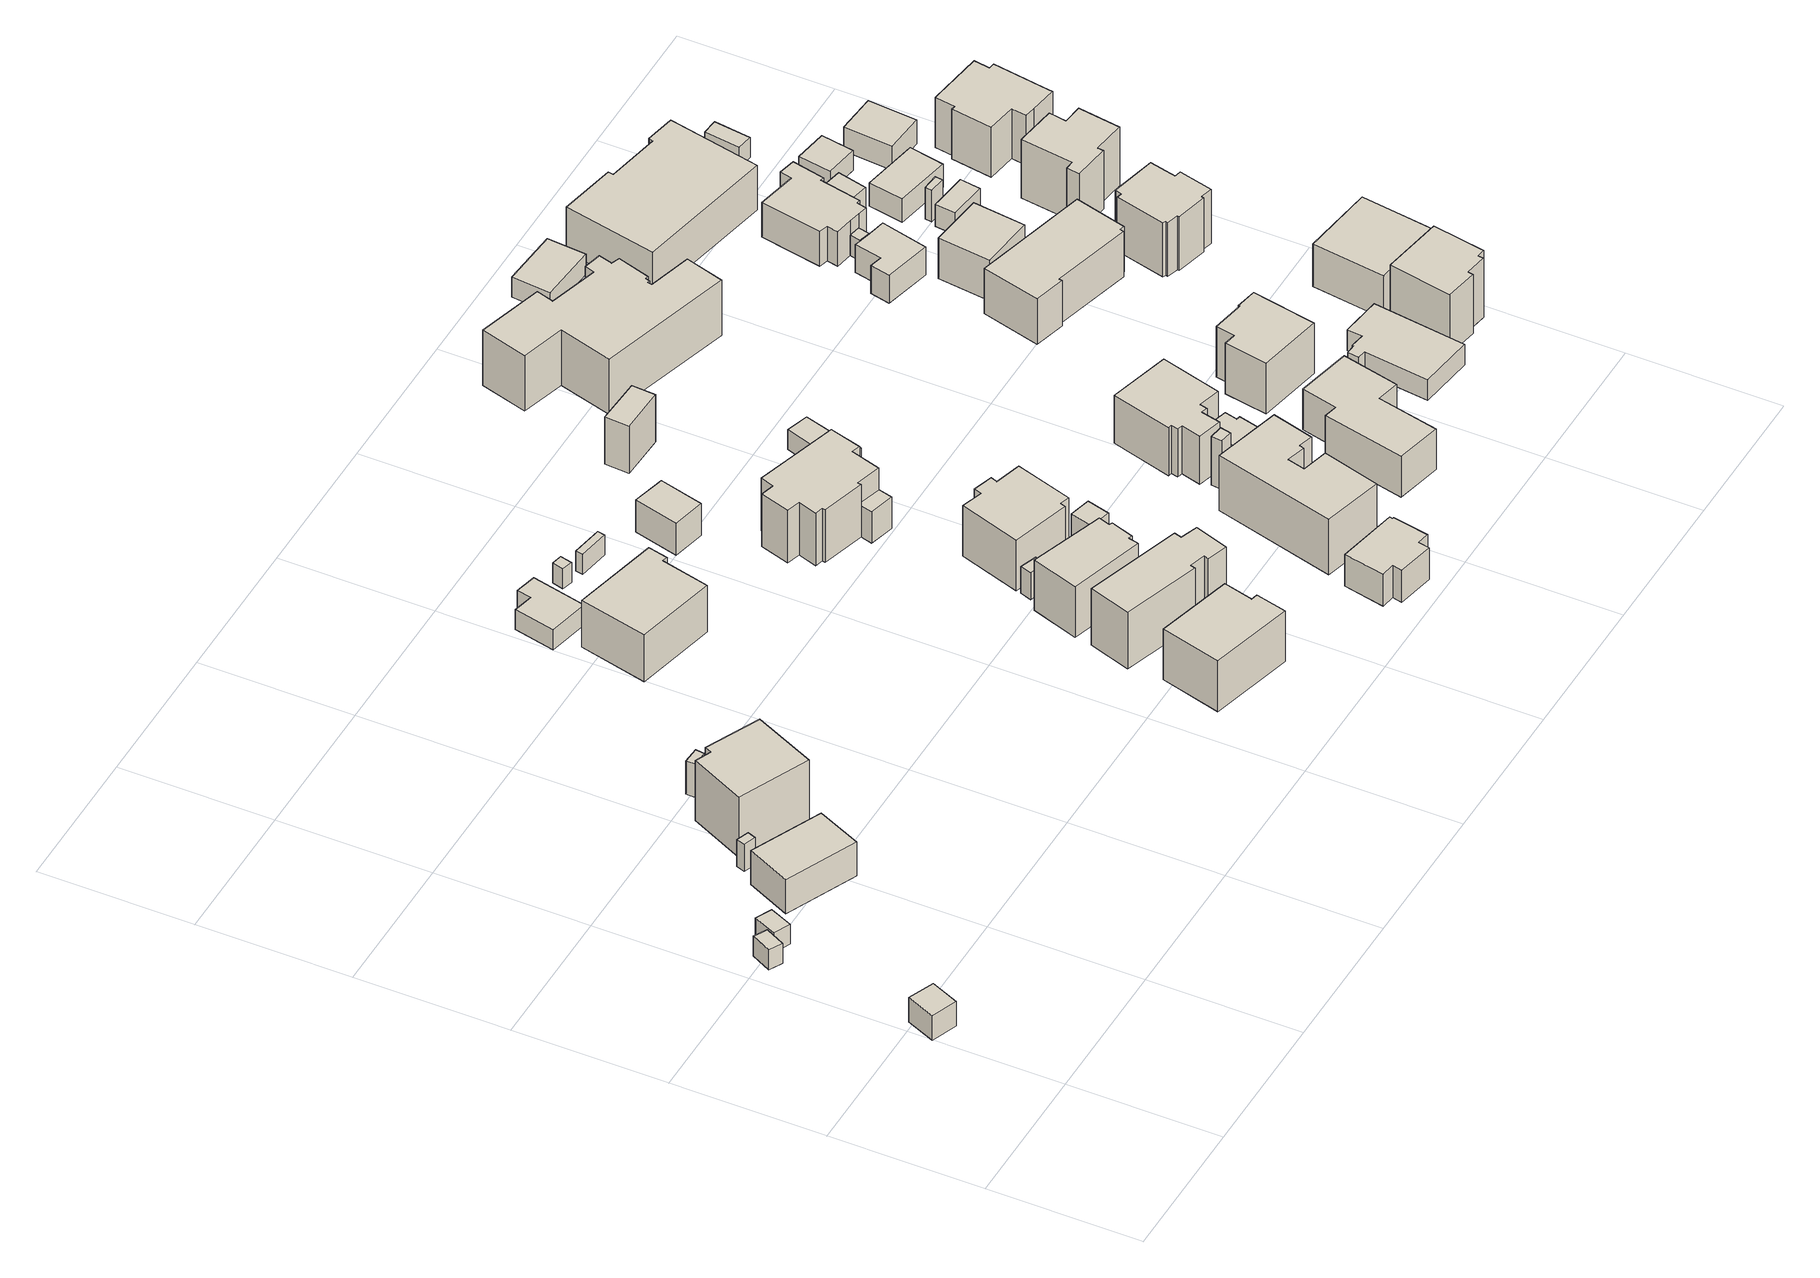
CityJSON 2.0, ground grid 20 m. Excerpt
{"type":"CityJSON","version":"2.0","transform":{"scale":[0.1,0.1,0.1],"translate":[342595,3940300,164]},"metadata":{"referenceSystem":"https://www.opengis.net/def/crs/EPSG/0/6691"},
"CityObjects":{
"building1":{"type":"Building","attributes":{"measuredHeight":4.2,"BuildingIDAttribute.prefecture":"14","BuildingIDAttribute.city":"14151","BuildingDetailAttribute.surveyYear":2015},"geometry":[{"type":"Solid","lod":"1","boundaries":[[[[0,1,2,3]],[[2,4,5,3]],[[1,6,4,2]],[[0,7,6,1]],[[3,5,7,0]],[[4,6,7,5]]]]}]},
"building2":{"type":"Building","attributes":{"BuildingIDAttribute.prefecture":"14","BuildingIDAttribute.city":"14151","BuildingDetailAttribute.surveyYear":2015},"geometry":[{"type":"Solid","lod":"1","boundaries":[[[[8,9,10,11]],[[10,12,13,11]],[[9,14,12,10]],[[8,15,14,9]],[[11,13,15,8]],[[12,14,15,13]]]]}]},
"building3":{"type":"Building","attributes":{"BuildingIDAttribute.prefecture":"14","BuildingIDAttribute.city":"14151","BuildingDetailAttribute.surveyYear":2015},"geometry":[{"type":"Solid","lod":"1","boundaries":[[[[16,17,18,19]],[[18,20,21,19]],[[17,22,20,18]],[[16,23,22,17]],[[19,21,23,16]],[[20,22,23,21]]]]}]},
"building4":{"type":"Building","attributes":{"usage":"401","measuredHeight":5.9,"storeysAboveGround":1,"BuildingIDAttribute.prefecture":"14","BuildingIDAttribute.city":"14151","BuildingDetailAttribute.totalFloorArea":56.25,"BuildingDetailAttribute.buildingFootprintArea":56.25,"BuildingDetailAttribute.buildingStructureType":"601","BuildingDetailAttribute.buildingStructureOrgType":"1","BuildingDetailAttribute.orgUsage":"61","BuildingDetailAttribute.surveyYear":2015},"geometry":[{"type":"Solid","lod":"1","boundaries":[[[[24,25,26,27]],[[26,28,29,27]],[[25,30,28,26]],[[24,31,30,25]],[[27,29,31,24]],[[28,30,31,29]]]]}]},
"building5":{"type":"Building","attributes":{"measuredHeight":4.3,"BuildingIDAttribute.prefecture":"14","BuildingIDAttribute.city":"14151","BuildingDetailAttribute.surveyYear":2015},"geometry":[{"type":"Solid","lod":"1","boundaries":[[[[32,33,34,35]],[[34,36,37,35]],[[33,38,36,34]],[[32,39,38,33]],[[35,37,39,32]],[[36,38,39,37]]]]}]},
"building6":{"type":"Building","attributes":{"usage":"411","measuredHeight":10.2,"storeysAboveGround":1,"BuildingIDAttribute.prefecture":"14","BuildingIDAttribute.city":"14151","BuildingDetailAttribute.totalFloorArea":70.6,"BuildingDetailAttribute.buildingFootprintArea":70.6,"BuildingDetailAttribute.buildingStructureType":"601","BuildingDetailAttribute.buildingStructureOrgType":"1","BuildingDetailAttribute.orgUsage":"10","BuildingDetailAttribute.surveyYear":2015},"geometry":[{"type":"Solid","lod":"1","boundaries":[[[[40,41,42,43,44,45]],[[44,46,47,45]],[[43,48,46,44]],[[42,49,48,43]],[[41,50,49,42]],[[40,51,50,41]],[[45,47,51,40]],[[46,48,49,50,51,47]]]]}]},
"building7":{"type":"Building","attributes":{"measuredHeight":5.2,"BuildingIDAttribute.prefecture":"14","BuildingIDAttribute.city":"14151","BuildingDetailAttribute.surveyYear":2015},"geometry":[{"type":"Solid","lod":"1","boundaries":[[[[52,53,54,55]],[[54,56,57,55]],[[53,58,56,54]],[[52,59,58,53]],[[55,57,59,52]],[[56,58,59,57]]]]}]},
"building8":{"type":"Building","attributes":{"usage":"411","measuredHeight":3.9,"storeysAboveGround":1,"BuildingIDAttribute.prefecture":"14","BuildingIDAttribute.city":"14151","BuildingDetailAttribute.totalFloorArea":29.12,"BuildingDetailAttribute.buildingFootprintArea":29.12,"BuildingDetailAttribute.buildingStructureType":"601","BuildingDetailAttribute.buildingStructureOrgType":"1","BuildingDetailAttribute.orgUsage":"10","BuildingDetailAttribute.surveyYear":2015},"geometry":[{"type":"Solid","lod":"1","boundaries":[[[[60,61,62,63,64,65]],[[64,66,67,65]],[[63,68,66,64]],[[62,69,68,63]],[[61,70,69,62]],[[60,71,70,61]],[[65,67,71,60]],[[66,68,69,70,71,67]]]]}]},
"building9":{"type":"Building","attributes":{"usage":"411","measuredHeight":7.3,"storeysAboveGround":2,"BuildingIDAttribute.prefecture":"14","BuildingIDAttribute.city":"14151","BuildingDetailAttribute.totalFloorArea":146.12,"BuildingDetailAttribute.buildingFootprintArea":73.06,"BuildingDetailAttribute.buildingStructureType":"610","BuildingDetailAttribute.buildingStructureOrgType":"2","BuildingDetailAttribute.orgUsage":"10","BuildingDetailAttribute.surveyYear":2015},"geometry":[{"type":"Solid","lod":"1","boundaries":[[[[72,73,74,75,76,77]],[[76,78,79,77]],[[75,80,78,76]],[[74,81,80,75]],[[73,82,81,74]],[[72,83,82,73]],[[77,79,83,72]],[[78,80,81,82,83,79]]]]}]},
"building10":{"type":"Building","attributes":{"BuildingIDAttribute.prefecture":"14","BuildingIDAttribute.city":"14151","BuildingDetailAttribute.surveyYear":2015},"geometry":[{"type":"Solid","lod":"1","boundaries":[[[[84,85,86,87]],[[86,88,89,87]],[[85,90,88,86]],[[84,91,90,85]],[[87,89,91,84]],[[88,90,91,89]]]]}]},
"building11":{"type":"Building","attributes":{"usage":"411","measuredHeight":8.5,"storeysAboveGround":2,"BuildingIDAttribute.prefecture":"14","BuildingIDAttribute.city":"14151","BuildingDetailAttribute.totalFloorArea":140.41,"BuildingDetailAttribute.buildingFootprintArea":70.2,"BuildingDetailAttribute.buildingStructureType":"601","BuildingDetailAttribute.buildingStructureOrgType":"1","BuildingDetailAttribute.orgUsage":"10","BuildingDetailAttribute.surveyYear":2015,"BuildingLandSlideRiskAttribute.description":"1","BuildingLandSlideRiskAttribute.areaType":"1"},"geometry":[{"type":"Solid","lod":"1","boundaries":[[[[92,93,94,95,96,97]],[[96,98,99,97]],[[95,100,98,96]],[[94,101,100,95]],[[93,102,101,94]],[[92,103,102,93]],[[97,99,103,92]],[[98,100,101,102,103,99]]]]}]},
"building12":{"type":"Building","attributes":{"BuildingIDAttribute.prefecture":"14","BuildingIDAttribute.city":"14151","BuildingDetailAttribute.surveyYear":2015},"geometry":[{"type":"Solid","lod":"1","boundaries":[[[[104,105,106,107]],[[106,108,109,107]],[[105,110,108,106]],[[104,111,110,105]],[[107,109,111,104]],[[108,110,111,109]]]]}]},
"building13":{"type":"Building","attributes":{"usage":"411","measuredHeight":9.4,"storeysAboveGround":2,"BuildingIDAttribute.prefecture":"14","BuildingIDAttribute.city":"14151","BuildingDetailAttribute.totalFloorArea":123.32,"BuildingDetailAttribute.buildingFootprintArea":61.66,"BuildingDetailAttribute.buildingStructureType":"601","BuildingDetailAttribute.buildingStructureOrgType":"1","BuildingDetailAttribute.orgUsage":"10","BuildingDetailAttribute.surveyYear":2015,"BuildingLandSlideRiskAttribute.description":"1","BuildingLandSlideRiskAttribute.areaType":"1"},"geometry":[{"type":"Solid","lod":"1","boundaries":[[[[112,113,114,115,116,117,118,119,120,121]],[[120,122,123,121]],[[119,124,122,120]],[[118,125,124,119]],[[117,126,125,118]],[[116,127,126,117]],[[115,128,127,116]],[[114,129,128,115]],[[113,130,129,114]],[[112,131,130,113]],[[121,123,131,112]],[[122,124,125,126,127,128,129,130,131,123]]]]}]},
"building14":{"type":"Building","attributes":{"usage":"411","measuredHeight":9.4,"storeysAboveGround":2,"BuildingIDAttribute.prefecture":"14","BuildingIDAttribute.city":"14151","BuildingDetailAttribute.totalFloorArea":93.82,"BuildingDetailAttribute.buildingFootprintArea":46.91,"BuildingDetailAttribute.buildingStructureType":"601","BuildingDetailAttribute.buildingStructureOrgType":"1","BuildingDetailAttribute.orgUsage":"10","BuildingDetailAttribute.surveyYear":2015,"BuildingLandSlideRiskAttribute.description":"1","BuildingLandSlideRiskAttribute.areaType":"1"},"geometry":[{"type":"Solid","lod":"1","boundaries":[[[[132,133,134,135,136,137,138,139]],[[138,140,141,139]],[[137,142,140,138]],[[136,143,142,137]],[[135,144,143,136]],[[134,145,144,135]],[[133,146,145,134]],[[132,147,146,133]],[[139,141,147,132]],[[140,142,143,144,145,146,147,141]]]]}]},
"building15":{"type":"Building","attributes":{"measuredHeight":4.2,"BuildingIDAttribute.prefecture":"14","BuildingIDAttribute.city":"14151","BuildingDetailAttribute.surveyYear":2015,"BuildingLandSlideRiskAttribute.description":"1","BuildingLandSlideRiskAttribute.areaType":"1"},"geometry":[{"type":"Solid","lod":"1","boundaries":[[[[148,149,150,151]],[[150,152,153,151]],[[149,154,152,150]],[[148,155,154,149]],[[151,153,155,148]],[[152,154,155,153]]]]}]},
"building16":{"type":"Building","attributes":{"usage":"411","measuredHeight":6.4,"storeysAboveGround":1,"BuildingIDAttribute.prefecture":"14","BuildingIDAttribute.city":"14151","BuildingDetailAttribute.totalFloorArea":21.39,"BuildingDetailAttribute.buildingFootprintArea":21.39,"BuildingDetailAttribute.buildingStructureType":"601","BuildingDetailAttribute.buildingStructureOrgType":"1","BuildingDetailAttribute.orgUsage":"10","BuildingDetailAttribute.surveyYear":2015,"BuildingLandSlideRiskAttribute.description":"1","BuildingLandSlideRiskAttribute.areaType":"1"},"geometry":[{"type":"Solid","lod":"1","boundaries":[[[[156,157,158,159]],[[158,160,161,159]],[[157,162,160,158]],[[156,163,162,157]],[[159,161,163,156]],[[160,162,163,161]]]]}]},
"building17":{"type":"Building","attributes":{"usage":"411","measuredHeight":9.6,"storeysAboveGround":2,"BuildingIDAttribute.prefecture":"14","BuildingIDAttribute.city":"14151","BuildingDetailAttribute.totalFloorArea":145.7,"BuildingDetailAttribute.buildingFootprintArea":72.85,"BuildingDetailAttribute.buildingStructureType":"601","BuildingDetailAttribute.buildingStructureOrgType":"1","BuildingDetailAttribute.orgUsage":"10","BuildingDetailAttribute.surveyYear":2015,"BuildingLandSlideRiskAttribute.description":"1","BuildingLandSlideRiskAttribute.areaType":"1"},"geometry":[{"type":"Solid","lod":"1","boundaries":[[[[164,165,166,167,168,169,170,171,172,173,174,175,176,177]],[[176,178,179,177]],[[175,180,178,176]],[[174,181,180,175]],[[173,182,181,174]],[[172,183,182,173]],[[171,184,183,172]],[[170,185,184,171]],[[169,186,185,170]],[[168,187,186,169]],[[167,188,187,168]],[[166,189,188,167]],[[165,190,189,166]],[[164,191,190,165]],[[177,179,191,164]],[[178,180,181,182,183,184,185,186,187,188,189,190,191,179]]]]}]},
"building18":{"type":"Building","attributes":{"measuredHeight":6.4,"BuildingIDAttribute.prefecture":"14","BuildingIDAttribute.city":"14151","BuildingDetailAttribute.surveyYear":2015,"BuildingLandSlideRiskAttribute.description":"1","BuildingLandSlideRiskAttribute.areaType":"1"},"geometry":[{"type":"Solid","lod":"1","boundaries":[[[[169,192,193,171,170]],[[171,194,195,170]],[[193,196,194,171]],[[192,197,196,193]],[[169,198,197,192]],[[170,195,198,169]],[[194,196,197,198,195]]]]}]},
"building19":{"type":"Building","attributes":{"usage":"411","measuredHeight":8.9,"storeysAboveGround":2,"BuildingIDAttribute.prefecture":"14","BuildingIDAttribute.city":"14151","BuildingDetailAttribute.totalFloorArea":113.09,"BuildingDetailAttribute.buildingFootprintArea":56.54,"BuildingDetailAttribute.buildingStructureType":"601","BuildingDetailAttribute.buildingStructureOrgType":"1","BuildingDetailAttribute.orgUsage":"10","BuildingDetailAttribute.surveyYear":2015,"BuildingLandSlideRiskAttribute.description":"1","BuildingLandSlideRiskAttribute.areaType":"1"},"geometry":[{"type":"Solid","lod":"1","boundaries":[[[[199,200,201,202,203,204,205,206,207,208]],[[207,209,210,208]],[[206,211,209,207]],[[205,212,211,206]],[[204,213,212,205]],[[203,214,213,204]],[[202,215,214,203]],[[201,216,215,202]],[[200,217,216,201]],[[199,218,217,200]],[[208,210,218,199]],[[209,211,212,213,214,215,216,217,218,210]]]]}]},
"building20":{"type":"Building","attributes":{"measuredHeight":5.3,"BuildingIDAttribute.prefecture":"14","BuildingIDAttribute.city":"14151","BuildingDetailAttribute.surveyYear":2015,"BuildingLandSlideRiskAttribute.description":"1","BuildingLandSlideRiskAttribute.areaType":"1"},"geometry":[{"type":"Solid","lod":"1","boundaries":[[[[219,220,221,222]],[[221,223,224,222]],[[220,225,223,221]],[[219,226,225,220]],[[222,224,226,219]],[[223,225,226,224]]]]}]},
"building21":{"type":"Building","attributes":{"usage":"411","measuredHeight":5.5,"storeysAboveGround":1,"BuildingIDAttribute.prefecture":"14","BuildingIDAttribute.city":"14151","BuildingDetailAttribute.totalFloorArea":41.92,"BuildingDetailAttribute.buildingFootprintArea":41.92,"BuildingDetailAttribute.buildingStructureType":"601","BuildingDetailAttribute.buildingStructureOrgType":"1","BuildingDetailAttribute.orgUsage":"10","BuildingDetailAttribute.surveyYear":2015,"BuildingLandSlideRiskAttribute.description":"1","BuildingLandSlideRiskAttribute.areaType":"1"},"geometry":[{"type":"Solid","lod":"1","boundaries":[[[[227,228,229,230,231,232,233,234,235,236]],[[235,237,238,236]],[[234,239,237,235]],[[233,240,239,234]],[[232,241,240,233]],[[231,242,241,232]],[[230,243,242,231]],[[229,244,243,230]],[[228,245,244,229]],[[227,246,245,228]],[[236,238,246,227]],[[237,239,240,241,242,243,244,245,246,238]]]]}]},
"building22":{"type":"Building","attributes":{"measuredHeight":9.6,"BuildingIDAttribute.prefecture":"14","BuildingIDAttribute.city":"14151","BuildingDetailAttribute.surveyYear":2015,"BuildingLandSlideRiskAttribute.description":"1","BuildingLandSlideRiskAttribute.areaType":"1"},"geometry":[{"type":"Solid","lod":"1","boundaries":[[[[247,248,249,250]],[[249,251,252,250]],[[248,253,251,249]],[[247,254,253,248]],[[250,252,254,247]],[[251,253,254,252]]]]}]},
"building23":{"type":"Building","attributes":{"BuildingIDAttribute.prefecture":"14","BuildingIDAttribute.city":"14151","BuildingDetailAttribute.surveyYear":2015,"BuildingLandSlideRiskAttribute.description":"1","BuildingLandSlideRiskAttribute.areaType":"1"},"geometry":[{"type":"Solid","lod":"1","boundaries":[[[[255,256,257,258]],[[257,259,260,258]],[[256,261,259,257]],[[255,262,261,256]],[[258,260,262,255]],[[259,261,262,260]]]]}]},
"building24":{"type":"Building","attributes":{"BuildingIDAttribute.prefecture":"14","BuildingIDAttribute.city":"14151","BuildingDetailAttribute.surveyYear":2015,"BuildingLandSlideRiskAttribute.description":"1","BuildingLandSlideRiskAttribute.areaType":"1"},"geometry":[{"type":"Solid","lod":"1","boundaries":[[[[263,264,265,266]],[[265,267,268,266]],[[264,269,267,265]],[[263,270,269,264]],[[266,268,270,263]],[[267,269,270,268]]]]}]},
"building25":{"type":"Building","attributes":{"usage":"411","measuredHeight":9.8,"storeysAboveGround":2,"BuildingIDAttribute.prefecture":"14","BuildingIDAttribute.city":"14151","BuildingDetailAttribute.totalFloorArea":186.6,"BuildingDetailAttribute.buildingFootprintArea":93.3,"BuildingDetailAttribute.buildingStructureType":"601","BuildingDetailAttribute.buildingStructureOrgType":"1","BuildingDetailAttribute.orgUsage":"10","BuildingDetailAttribute.surveyYear":2015,"BuildingLandSlideRiskAttribute.description":"1","BuildingLandSlideRiskAttribute.areaType":"1"},"geometry":[{"type":"Solid","lod":"1","boundaries":[[[[271,272,273,274,275,276,277,278,279,280]],[[279,281,282,280]],[[278,283,281,279]],[[277,284,283,278]],[[276,285,284,277]],[[275,286,285,276]],[[274,287,286,275]],[[273,288,287,274]],[[272,289,288,273]],[[271,290,289,272]],[[280,282,290,271]],[[281,283,284,285,286,287,288,289,290,282]]]]}]},
"building26":{"type":"Building","attributes":{"measuredHeight":7.6,"BuildingIDAttribute.prefecture":"14","BuildingIDAttribute.city":"14151","BuildingDetailAttribute.surveyYear":2015,"BuildingLandSlideRiskAttribute.description":"1","BuildingLandSlideRiskAttribute.areaType":"1"},"geometry":[{"type":"Solid","lod":"1","boundaries":[[[[291,292,293,294]],[[293,295,296,294]],[[292,297,295,293]],[[291,298,297,292]],[[294,296,298,291]],[[295,297,298,296]]]]}]},
"building27":{"type":"Building","attributes":{"usage":"411","measuredHeight":5.8,"storeysAboveGround":2,"BuildingIDAttribute.prefecture":"14","BuildingIDAttribute.city":"14151","BuildingDetailAttribute.totalFloorArea":34.19,"BuildingDetailAttribute.buildingFootprintArea":17.09,"BuildingDetailAttribute.buildingStructureType":"601","BuildingDetailAttribute.buildingStructureOrgType":"1","BuildingDetailAttribute.orgUsage":"10","BuildingDetailAttribute.surveyYear":2015,"BuildingLandSlideRiskAttribute.description":"1","BuildingLandSlideRiskAttribute.areaType":"1"},"geometry":[{"type":"Solid","lod":"1","boundaries":[[[[299,300,301,302,303,304,305,306]],[[305,307,308,306]],[[304,309,307,305]],[[303,310,309,304]],[[302,311,310,303]],[[301,312,311,302]],[[300,313,312,301]],[[299,314,313,300]],[[306,308,314,299]],[[307,309,310,311,312,313,314,308]]]]}]},
"building28":{"type":"Building","attributes":{"usage":"411","measuredHeight":8.7,"storeysAboveGround":2,"BuildingIDAttribute.prefecture":"14","BuildingIDAttribute.city":"14151","BuildingDetailAttribute.totalFloorArea":117.15,"BuildingDetailAttribute.buildingFootprintArea":58.58,"BuildingDetailAttribute.buildingStructureType":"601","BuildingDetailAttribute.buildingStructureOrgType":"1","BuildingDetailAttribute.orgUsage":"10","BuildingDetailAttribute.surveyYear":2015,"BuildingLandSlideRiskAttribute.description":"1","BuildingLandSlideRiskAttribute.areaType":"1"},"geometry":[{"type":"Solid","lod":"1","boundaries":[[[[315,316,317,318,319,320,321,322,323,324,325,326]],[[325,327,328,326]],[[324,329,327,325]],[[323,330,329,324]],[[322,331,330,323]],[[321,332,331,322]],[[320,333,332,321]],[[319,334,333,320]],[[318,335,334,319]],[[317,336,335,318]],[[316,337,336,317]],[[315,338,337,316]],[[326,328,338,315]],[[327,329,330,331,332,333,334,335,336,337,338,328]]]]}]},
"building29":{"type":"Building","attributes":{"usage":"411","measuredHeight":11.4,"storeysAboveGround":1,"BuildingIDAttribute.prefecture":"14","BuildingIDAttribute.city":"14151","BuildingDetailAttribute.totalFloorArea":192.72,"BuildingDetailAttribute.buildingFootprintArea":192.72,"BuildingDetailAttribute.buildingStructureType":"601","BuildingDetailAttribute.buildingStructureOrgType":"1","BuildingDetailAttribute.orgUsage":"10","BuildingDetailAttribute.surveyYear":2015,"BuildingLandSlideRiskAttribute.description":"1","BuildingLandSlideRiskAttribute.areaType":"1"},"geometry":[{"type":"Solid","lod":"1","boundaries":[[[[339,340,341,342,343,344,345,346,347,348,349,350,351,352,353,354,355,356]],[[355,357,358,356]],[[354,359,357,355]],[[353,360,359,354]],[[352,361,360,353]],[[351,362,361,352]],[[350,363,362,351]],[[349,364,363,350]],[[348,365,364,349]],[[347,366,365,348]],[[346,367,366,347]],[[345,368,367,346]],[[344,369,368,345]],[[343,370,369,344]],[[342,371,370,343]],[[341,372,371,342]],[[340,373,372,341]],[[339,374,373,340]],[[356,358,374,339]],[[357,359,360,361,362,363,364,365,366,367,368,369,370,371,372,373,374,358]]]]}]},
"building30":{"type":"Building","attributes":{"measuredHeight":6.9,"BuildingIDAttribute.prefecture":"14","BuildingIDAttribute.city":"14151","BuildingDetailAttribute.surveyYear":2015,"BuildingLandSlideRiskAttribute.description":"1","BuildingLandSlideRiskAttribute.areaType":"1"},"geometry":[{"type":"Solid","lod":"1","boundaries":[[[[375,376,377,378,379,380,381,382]],[[381,383,384,382]],[[380,385,383,381]],[[379,386,385,380]],[[378,387,386,379]],[[377,388,387,378]],[[376,389,388,377]],[[375,390,389,376]],[[382,384,390,375]],[[383,385,386,387,388,389,390,384]]]]}]},
"building31":{"type":"Building","attributes":{"BuildingIDAttribute.prefecture":"14","BuildingIDAttribute.city":"14151","BuildingDetailAttribute.surveyYear":2015,"BuildingLandSlideRiskAttribute.description":"1","BuildingLandSlideRiskAttribute.areaType":"1"},"geometry":[{"type":"Solid","lod":"1","boundaries":[[[[391,392,393,394]],[[393,395,396,394]],[[392,397,395,393]],[[391,398,397,392]],[[394,396,398,391]],[[395,397,398,396]]]]}]},
"building32":{"type":"Building","attributes":{"usage":"411","measuredHeight":8.9,"storeysAboveGround":2,"BuildingIDAttribute.prefecture":"14","BuildingIDAttribute.city":"14151","BuildingDetailAttribute.totalFloorArea":98.6,"BuildingDetailAttribute.buildingFootprintArea":49.3,"BuildingDetailAttribute.buildingStructureType":"601","BuildingDetailAttribute.buildingStructureOrgType":"1","BuildingDetailAttribute.orgUsage":"10","BuildingDetailAttribute.surveyYear":2015,"BuildingLandSlideRiskAttribute.description":"1","BuildingLandSlideRiskAttribute.areaType":"1"},"geometry":[{"type":"Solid","lod":"1","boundaries":[[[[399,400,401,402,403,404,405,406]],[[405,407,408,406]],[[404,409,407,405]],[[403,410,409,404]],[[402,411,410,403]],[[401,412,411,402]],[[400,413,412,401]],[[399,414,413,400]],[[406,408,414,399]],[[407,409,410,411,412,413,414,408]]]]}]},
"building33":{"type":"Building","attributes":{"usage":"411","measuredHeight":3.5,"storeysAboveGround":2,"BuildingIDAttribute.prefecture":"14","BuildingIDAttribute.city":"14151","BuildingDetailAttribute.totalFloorArea":126.25,"BuildingDetailAttribute.buildingFootprintArea":63.12,"BuildingDetailAttribute.buildingStructureType":"601","BuildingDetailAttribute.buildingStructureOrgType":"1","BuildingDetailAttribute.orgUsage":"10","BuildingDetailAttribute.surveyYear":2015,"BuildingLandSlideRiskAttribute.description":"1","BuildingLandSlideRiskAttribute.areaType":"1"},"geometry":[{"type":"Solid","lod":"1","boundaries":[[[[415,416,417,418,419,420,421,422,423,424]],[[423,425,426,424]],[[422,427,425,423]],[[421,428,427,422]],[[420,429,428,421]],[[419,430,429,420]],[[418,431,430,419]],[[417,432,431,418]],[[416,433,432,417]],[[415,434,433,416]],[[424,426,434,415]],[[425,427,428,429,430,431,432,433,434,426]]]]}]},
"building34":{"type":"Building","attributes":{"usage":"411","measuredHeight":4.8,"storeysAboveGround":1,"BuildingIDAttribute.prefecture":"14","BuildingIDAttribute.city":"14151","BuildingDetailAttribute.totalFloorArea":29.45,"BuildingDetailAttribute.buildingFootprintArea":29.45,"BuildingDetailAttribute.buildingStructureType":"601","BuildingDetailAttribute.buildingStructureOrgType":"1","BuildingDetailAttribute.orgUsage":"10","BuildingDetailAttribute.surveyYear":2015,"BuildingLandSlideRiskAttribute.description":"1","BuildingLandSlideRiskAttribute.areaType":"1"},"geometry":[{"type":"Solid","lod":"1","boundaries":[[[[435,436,437,438,439,440,441,442]],[[441,443,444,442]],[[440,445,443,441]],[[439,446,445,440]],[[438,447,446,439]],[[437,448,447,438]],[[436,449,448,437]],[[435,450,449,436]],[[442,444,450,435]],[[443,445,446,447,448,449,450,444]]]]}]},
"building35":{"type":"Building","attributes":{"usage":"411","measuredHeight":8.8,"storeysAboveGround":1,"BuildingIDAttribute.prefecture":"14","BuildingIDAttribute.city":"14151","BuildingDetailAttribute.totalFloorArea":184.76,"BuildingDetailAttribute.buildingFootprintArea":184.76,"BuildingDetailAttribute.buildingStructureType":"601","BuildingDetailAttribute.buildingStructureOrgType":"1","BuildingDetailAttribute.orgUsage":"10","BuildingDetailAttribute.surveyYear":2015,"BuildingLandSlideRiskAttribute.description":"1","BuildingLandSlideRiskAttribute.areaType":"1"},"geometry":[{"type":"Solid","lod":"1","boundaries":[[[[451,452,453,454,455,456,457,458]],[[457,459,460,458]],[[456,461,459,457]],[[455,462,461,456]],[[454,463,462,455]],[[453,464,463,454]],[[452,465,464,453]],[[451,466,465,452]],[[458,460,466,451]],[[459,461,462,463,464,465,466,460]]]]}]},
"building36":{"type":"Building","attributes":{"measuredHeight":3.4,"BuildingIDAttribute.prefecture":"14","BuildingIDAttribute.city":"14151","BuildingDetailAttribute.surveyYear":2015,"BuildingLandSlideRiskAttribute.description":"1","BuildingLandSlideRiskAttribute.areaType":"1"},"geometry":[{"type":"Solid","lod":"1","boundaries":[[[[467,468,469,470]],[[469,471,472,470]],[[468,473,471,469]],[[467,474,473,468]],[[470,472,474,467]],[[471,473,474,472]]]]}]},
"building37":{"type":"Building","attributes":{"usage":"411","measuredHeight":8.3,"storeysAboveGround":2,"BuildingIDAttribute.prefecture":"14","BuildingIDAttribute.city":"14151","BuildingDetailAttribute.totalFloorArea":169.51,"BuildingDetailAttribute.buildingFootprintArea":84.75,"BuildingDetailAttribute.buildingStructureType":"601","BuildingDetailAttribute.buildingStructureOrgType":"1","BuildingDetailAttribute.orgUsage":"10","BuildingDetailAttribute.surveyYear":2015,"BuildingLandSlideRiskAttribute.description":"1","BuildingLandSlideRiskAttribute.areaType":"1"},"geometry":[{"type":"Solid","lod":"1","boundaries":[[[[475,476,477,478,479,480,481,482]],[[481,483,484,482]],[[480,485,483,481]],[[479,486,485,480]],[[478,487,486,479]],[[477,488,487,478]],[[476,489,488,477]],[[475,490,489,476]],[[482,484,490,475]],[[483,485,486,487,488,489,490,484]]]]}]},
"building38":{"type":"Building","attributes":{"usage":"411","measuredHeight":6.7,"storeysAboveGround":2,"BuildingIDAttribute.prefecture":"14","BuildingIDAttribute.city":"14151","BuildingDetailAttribute.totalFloorArea":70.37,"BuildingDetailAttribute.buildingFootprintArea":35.19,"BuildingDetailAttribute.buildingStructureType":"601","BuildingDetailAttribute.buildingStructureOrgType":"1","BuildingDetailAttribute.orgUsage":"10","BuildingDetailAttribute.surveyYear":2015,"BuildingLandSlideRiskAttribute.description":"1","BuildingLandSlideRiskAttribute.areaType":"1"},"geometry":[{"type":"Solid","lod":"1","boundaries":[[[[491,492,493,494]],[[493,495,496,494]],[[492,497,495,493]],[[491,498,497,492]],[[494,496,498,491]],[[495,497,498,496]]]]}]},
"building39":{"type":"Building","attributes":{"usage":"411","measuredHeight":6.2,"storeysAboveGround":1,"BuildingIDAttribute.prefecture":"14","BuildingIDAttribute.city":"14151","BuildingDetailAttribute.totalFloorArea":59.45,"BuildingDetailAttribute.buildingFootprintArea":59.45,"BuildingDetailAttribute.buildingStructureType":"601","BuildingDetailAttribute.buildingStructureOrgType":"1","BuildingDetailAttribute.orgUsage":"10","BuildingDetailAttribute.surveyYear":2015,"BuildingLandSlideRiskAttribute.description":"1","BuildingLandSlideRiskAttribute.areaType":"1"},"geometry":[{"type":"Solid","lod":"1","boundaries":[[[[499,500,501,502,503,504,467,470,505,506,507,508,509,510]],[[509,511,512,510]],[[508,513,511,509]],[[507,514,513,508]],[[506,515,514,507]],[[505,516,515,506]],[[470,517,516,505]],[[467,518,517,470]],[[504,519,518,467]],[[503,520,519,504]],[[502,521,520,503]],[[501,522,521,502]],[[500,523,522,501]],[[499,524,523,500]],[[510,512,524,499]],[[511,513,514,515,516,517,518,519,520,521,522,523,524,512]]]]}]},
"building40":{"type":"Building","attributes":{"usage":"411","measuredHeight":9.8,"storeysAboveGround":2,"BuildingIDAttribute.prefecture":"14","BuildingIDAttribute.city":"14151","BuildingDetailAttribute.totalFloorArea":107.27,"BuildingDetailAttribute.buildingFootprintArea":53.64,"BuildingDetailAttribute.buildingStructureType":"601","BuildingDetailAttribute.buildingStructureOrgType":"1","BuildingDetailAttribute.orgUsage":"10","BuildingDetailAttribute.surveyYear":2015,"BuildingLandSlideRiskAttribute.description":"1","BuildingLandSlideRiskAttribute.areaType":"1"},"geometry":[{"type":"Solid","lod":"1","boundaries":[[[[525,526,527,528,529,530,531,532]],[[531,533,534,532]],[[530,535,533,531]],[[529,536,535,530]],[[528,537,536,529]],[[527,538,537,528]],[[526,539,538,527]],[[525,540,539,526]],[[532,534,540,525]],[[533,535,536,537,538,539,540,534]]]]}]},
"building41":{"type":"Building","attributes":{"BuildingIDAttribute.prefecture":"14","BuildingIDAttribute.city":"14151","BuildingDetailAttribute.surveyYear":2015,"BuildingLandSlideRiskAttribute.description":"1","BuildingLandSlideRiskAttribute.areaType":"1"},"geometry":[{"type":"Solid","lod":"1","boundaries":[[[[541,542,543,544,545,546,547,548]],[[547,549,550,548]],[[546,551,549,547]],[[545,552,551,546]],[[544,553,552,545]],[[543,554,553,544]],[[542,555,554,543]],[[541,556,555,542]],[[548,550,556,541]],[[549,551,552,553,554,555,556,550]]]]}]},
"building42":{"type":"Building","attributes":{"usage":"411","measuredHeight":6.6,"storeysAboveGround":1,"BuildingIDAttribute.prefecture":"14","BuildingIDAttribute.city":"14151","BuildingDetailAttribute.totalFloorArea":11.81,"BuildingDetailAttribute.buildingFootprintArea":11.81,"BuildingDetailAttribute.buildingStructureType":"601","BuildingDetailAttribute.buildingStructureOrgType":"1","BuildingDetailAttribute.orgUsage":"10","BuildingDetailAttribute.surveyYear":2015,"BuildingLandSlideRiskAttribute.description":"1","BuildingLandSlideRiskAttribute.areaType":"1"},"geometry":[{"type":"Solid","lod":"1","boundaries":[[[[557,558,559,560]],[[559,561,562,560]],[[558,563,561,559]],[[557,564,563,558]],[[560,562,564,557]],[[561,563,564,562]]]]}]},
"building43":{"type":"Building","attributes":{"measuredHeight":5.3,"BuildingIDAttribute.prefecture":"14","BuildingIDAttribute.city":"14151","BuildingDetailAttribute.surveyYear":2015,"BuildingLandSlideRiskAttribute.description":"1","BuildingLandSlideRiskAttribute.areaType":"1"},"geometry":[{"type":"Solid","lod":"1","boundaries":[[[[565,566,567,568]],[[567,569,570,568]],[[566,571,569,567]],[[565,572,571,566]],[[568,570,572,565]],[[569,571,572,570]]]]}]},
"building44":{"type":"Building","attributes":{"usage":"411","measuredHeight":8.7,"storeysAboveGround":2,"BuildingIDAttribute.prefecture":"14","BuildingIDAttribute.city":"14151","BuildingDetailAttribute.totalFloorArea":86.83,"BuildingDetailAttribute.buildingFootprintArea":43.42,"BuildingDetailAttribute.buildingStructureType":"601","BuildingDetailAttribute.buildingStructureOrgType":"1","BuildingDetailAttribute.orgUsage":"10","BuildingDetailAttribute.surveyYear":2015,"BuildingLandSlideRiskAttribute.description":"1","BuildingLandSlideRiskAttribute.areaType":"1"},"geometry":[{"type":"Solid","lod":"1","boundaries":[[[[573,574,575,576,577,578,579,580,581,582,583,584,585,586]],[[585,587,588,586]],[[584,589,587,585]],[[583,590,589,584]],[[582,591,590,583]],[[581,592,591,582]],[[580,593,592,581]],[[579,594,593,580]],[[578,595,594,579]],[[577,596,595,578]],[[576,597,596,577]],[[575,598,597,576]],[[574,599,598,575]],[[573,600,599,574]],[[586,588,600,573]],[[587,589,590,591,592,593,594,595,596,597,598,599,600,588]]]]}]},
"building45":{"type":"Building","attributes":{"usage":"401","measuredHeight":6.9,"storeysAboveGround":1,"BuildingIDAttribute.prefecture":"14","BuildingIDAttribute.city":"14151","BuildingDetailAttribute.totalFloorArea":104.2,"BuildingDetailAttribute.buildingFootprintArea":104.2,"BuildingDetailAttribute.buildingStructureType":"610","BuildingDetailAttribute.buildingStructureOrgType":"2","BuildingDetailAttribute.orgUsage":"61","BuildingDetailAttribute.surveyYear":2015,"BuildingLandSlideRiskAttribute.description":"1","BuildingLandSlideRiskAttribute.areaType":"1"},"geometry":[{"type":"Solid","lod":"1","boundaries":[[[[601,602,603,604]],[[603,605,606,604]],[[602,607,605,603]],[[601,608,607,602]],[[604,606,608,601]],[[605,607,608,606]]]]}]},
"building46":{"type":"Building","attributes":{"usage":"411","measuredHeight":3.8,"storeysAboveGround":1,"BuildingIDAttribute.prefecture":"14","BuildingIDAttribute.city":"14151","BuildingDetailAttribute.totalFloorArea":29.7,"BuildingDetailAttribute.buildingFootprintArea":29.7,"BuildingDetailAttribute.buildingStructureType":"601","BuildingDetailAttribute.buildingStructureOrgType":"1","BuildingDetailAttribute.orgUsage":"10","BuildingDetailAttribute.surveyYear":2015,"BuildingLandSlideRiskAttribute.description":"1","BuildingLandSlideRiskAttribute.areaType":"1"},"geometry":[{"type":"Solid","lod":"1","boundaries":[[[[609,610,611,612]],[[611,613,614,612]],[[610,615,613,611]],[[609,616,615,610]],[[612,614,616,609]],[[613,615,616,614]]]]}]},
"building47":{"type":"Building","attributes":{"BuildingIDAttribute.prefecture":"14","BuildingIDAttribute.city":"14151","BuildingDetailAttribute.surveyYear":2015,"BuildingLandSlideRiskAttribute.description":"1","BuildingLandSlideRiskAttribute.areaType":"1"},"geometry":[{"type":"Solid","lod":"1","boundaries":[[[[617,618,619,620]],[[619,621,622,620]],[[618,623,621,619]],[[617,624,623,618]],[[620,622,624,617]],[[621,623,624,622]]]]}]},
"building48":{"type":"Building","attributes":{"usage":"411","storeysAboveGround":1,"BuildingIDAttribute.prefecture":"14","BuildingIDAttribute.city":"14151","BuildingDetailAttribute.totalFloorArea":55.3,"BuildingDetailAttribute.buildingFootprintArea":55.3,"BuildingDetailAttribute.buildingStructureType":"601","BuildingDetailAttribute.buildingStructureOrgType":"1","BuildingDetailAttribute.orgUsage":"10","BuildingDetailAttribute.surveyYear":2015,"BuildingLandSlideRiskAttribute.description":"1","BuildingLandSlideRiskAttribute.areaType":"1"},"geometry":[{"type":"Solid","lod":"1","boundaries":[[[[625,626,627,628]],[[627,629,630,628]],[[626,631,629,627]],[[625,632,631,626]],[[628,630,632,625]],[[629,631,632,630]]]]}]},
"building49":{"type":"Building","attributes":{"usage":"411","measuredHeight":9.3,"storeysAboveGround":2,"BuildingIDAttribute.prefecture":"14","BuildingIDAttribute.city":"14151","BuildingDetailAttribute.totalFloorArea":111.76,"BuildingDetailAttribute.buildingFootprintArea":55.88,"BuildingDetailAttribute.buildingStructureType":"601","BuildingDetailAttribute.buildingStructureOrgType":"1","BuildingDetailAttribute.orgUsage":"10","BuildingDetailAttribute.surveyYear":2015,"BuildingLandSlideRiskAttribute.description":"1","BuildingLandSlideRiskAttribute.areaType":"1"},"geometry":[{"type":"Solid","lod":"1","boundaries":[[[[633,634,635,636,637,638,639,640,641,642]],[[641,643,644,642]],[[640,645,643,641]],[[639,646,645,640]],[[638,647,646,639]],[[637,648,647,638]],[[636,649,648,637]],[[635,650,649,636]],[[634,651,650,635]],[[633,652,651,634]],[[642,644,652,633]],[[643,645,646,647,648,649,650,651,652,644]]]]}]},
"building50":{"type":"Building","attributes":{"measuredHeight":5.4,"BuildingIDAttribute.prefecture":"14","BuildingIDAttribute.city":"14151","BuildingDetailAttribute.surveyYear":2015,"BuildingLandSlideRiskAttribute.description":"1","BuildingLandSlideRiskAttribute.areaType":"1"},"geometry":[{"type":"Solid","lod":"1","boundaries":[[[[653,654,655,656]],[[655,657,658,656]],[[654,659,657,655]],[[653,660,659,654]],[[656,658,660,653]],[[657,659,660,658]]]]}]},
"building51":{"type":"Building","attributes":{"usage":"411","measuredHeight":8.5,"storeysAboveGround":2,"BuildingIDAttribute.prefecture":"14","BuildingIDAttribute.city":"14151","BuildingDetailAttribute.totalFloorArea":113.92,"BuildingDetailAttribute.buildingFootprintArea":56.96,"BuildingDetailAttribute.buildingStructureType":"601","BuildingDetailAttribute.buildingStructureOrgType":"1","BuildingDetailAttribute.orgUsage":"10","BuildingDetailAttribute.surveyYear":2015,"BuildingLandSlideRiskAttribute.description":"1","BuildingLandSlideRiskAttribute.areaType":"1"},"geometry":[{"type":"Solid","lod":"1","boundaries":[[[[661,662,663,664,665,666,667,668,669,670,671,672]],[[671,673,674,672]],[[670,675,673,671]],[[669,676,675,670]],[[668,677,676,669]],[[667,678,677,668]],[[666,679,678,667]],[[665,680,679,666]],[[664,681,680,665]],[[663,682,681,664]],[[662,683,682,663]],[[661,684,683,662]],[[672,674,684,661]],[[673,675,676,677,678,679,680,681,682,683,684,674]]]]}]}
},
"vertices":[
[34,155,5],[0,168,5],[16,206,5],[50,192,5],[16,206,42],[50,192,42],[0,168,42],[34,155,42],
[29,372,17],[12,381,17],[25,407,17],[42,398,17],[25,407,47],[42,398,47],[12,381,47],[29,372,47],
[62,379,17],[40,389,17],[54,419,17],[75,409,17],[54,419,47],[75,409,47],[40,389,47],[62,379,47],
[198,364,19],[104,406,19],[131,464,19],[224,422,19],[131,464,70],[224,422,70],[104,406,70],[198,364,70],
[162,483,24],[158,472,24],[142,478,24],[146,489,24],[142,478,65],[146,489,65],[158,472,65],[162,483,65],
[219,566,25],[290,533,25],[253,452,25],[160,494,25],[194,566,25],[215,557,25],[194,566,115],[215,557,115],[160,494,115],[253,452,115],[290,533,115],[219,566,115],
[210,574,44],[210,586,44],[232,585,44],[231,573,44],[232,585,94],[231,573,94],[210,586,94],[210,574,94],
[385,871,59],[389,890,59],[417,883,59],[401,811,59],[347,823,59],[359,877,59],[347,823,89],[359,877,89],[401,811,89],[417,883,89],[389,890,89],[385,871,89],
[485,772,55],[479,746,55],[472,748,55],[457,684,55],[349,709,55],[370,799,55],[349,709,125],[370,799,125],[457,684,125],[472,748,125],[479,746,125],[485,772,125],
[458,870,64],[454,854,64],[440,858,64],[444,873,64],[440,858,94],[444,873,94],[454,854,94],[458,870,94],
[723,130,40],[732,128,40],[722,87,40],[611,116,40],[632,196,40],[733,169,40],[632,196,116],[733,169,116],[611,116,116],[722,87,116],[732,128,116],[723,130,116],
[513,842,64],[472,849,64],[474,859,64],[515,852,64],[474,859,94],[515,852,94],[472,849,94],[513,842,94],
[771,252,44],[768,242,44],[791,234,44],[776,189,44],[749,198,44],[751,204,44],[730,211,44],[728,204,44],[626,238,44],[644,293,44],[626,238,129],[644,293,129],[728,204,129],[730,211,129],[751,204,129],[749,198,129],[776,189,129],[791,234,129],[768,242,129],[771,252,129],
[765,344,44],[760,329,44],[764,327,44],[754,297,44],[749,299,44],[746,285,44],[647,315,44],[668,377,44],[647,315,120],[668,377,120],[746,285,120],[749,299,120],[754,297,120],[764,327,120],[760,329,120],[765,344,120],
[703,393,50],[698,379,50],[676,386,50],[681,401,50],[676,386,90],[681,401,90],[698,379,90],[703,393,90],
[596,762,60],[553,772,60],[568,831,60],[611,820,60],[568,831,108],[611,820,108],[553,772,108],[596,762,108],
[629,688,59],[635,706,59],[745,673,59],[733,631,59],[722,635,59],[710,595,59],[677,605,59],[676,600,59],[619,617,59],[620,621,59],[609,624,59],[617,649,59],[599,654,59],[611,693,59],[599,654,138],[611,693,138],[617,649,138],[609,624,138],[620,621,138],[619,617,138],[676,600,138],[677,605,138],[710,595,138],[722,635,138],[733,631,138],[745,673,138],[635,706,138],[629,688,138],
[705,576,59],[672,585,59],[676,600,106],[677,605,106],[672,585,106],[705,576,106],[710,595,106],
[736,479,50],[739,489,50],[765,481,50],[762,472,50],[797,462,50],[774,387,50],[761,391,50],[759,384,50],[682,407,50],[708,488,50],[682,407,126],[708,488,126],[759,384,126],[761,391,126],[774,387,126],[797,462,126],[762,472,126],[765,481,126],[739,489,126],[736,479,126],
[796,374,61],[788,344,61],[760,351,61],[768,381,61],[760,351,109],[768,381,109],[788,344,109],[796,374,109],
[945,68,42],[944,64,42],[946,63,42],[937,16,42],[921,19,42],[918,4,42],[869,14,42],[872,27,42],[854,30,42],[865,84,42],[854,30,90],[865,84,90],[872,27,90],[869,14,90],[918,4,90],[921,19,90],[937,16,90],[946,63,90],[944,64,90],[945,68,90],
[629,870,84],[631,902,84],[693,899,84],[691,868,84],[693,899,155],[691,868,155],[631,902,155],[629,870,155],
[774,666,72],[768,647,72],[751,652,72],[758,672,72],[751,652,102],[758,672,102],[768,647,102],[774,666,102],
[786,725,74],[775,687,74],[745,697,74],[757,734,74],[745,697,104],[757,734,104],[775,687,104],[786,725,104],
[998,241,50],[983,186,50],[964,191,50],[962,185,50],[937,192,50],[931,169,50],[966,160,50],[945,84,50],[866,105,50],[908,265,50],[866,105,133],[908,265,133],[945,84,133],[966,160,133],[931,169,133],[937,192,133],[962,185,133],[964,191,133],[983,186,133],[998,241,133],
[928,272,63],[930,286,63],[948,283,63],[945,269,63],[948,283,136],[945,269,136],[930,286,136],[928,272,136],
[971,291,65],[978,316,65],[1008,308,65],[1004,291,65],[1009,290,65],[1000,254,65],[959,265,65],[967,292,65],[959,265,102],[967,292,102],[1000,254,102],[1009,290,102],[1004,291,102],[1008,308,102],[978,316,102],[971,291,102],
[923,325,65],[925,334,65],[920,335,65],[942,415,65],[1023,393,65],[1001,313,65],[972,321,65],[969,311,65],[961,314,65],[955,288,65],[923,297,65],[930,323,65],[923,297,137],[930,323,137],[955,288,137],[961,314,137],[969,311,137],[972,321,137],[1001,313,137],[1023,393,137],[942,415,137],[920,335,137],[925,334,137],[923,325,137],
[856,1007,85],[867,1003,85],[854,960,85],[850,961,85],[848,955,85],[845,956,85],[844,950,85],[901,934,85],[886,883,85],[708,935,85],[728,1006,85],[670,1023,85],[688,1085,85],[775,1060,85],[768,1037,85],[833,1018,85],[837,1031,85],[861,1025,85],[837,1031,168],[861,1025,168],[833,1018,168],[768,1037,168],[775,1060,168],[688,1085,168],[670,1023,168],[728,1006,168],[708,935,168],[886,883,168],[901,934,168],[844,950,168],[845,956,168],[848,955,168],[850,961,168],[854,960,168],[867,1003,168],[856,1007,168],
[1125,150,54],[1095,157,54],[1077,76,54],[1017,90,54],[1041,198,54],[1059,194,54],[1070,241,54],[1142,225,54],[1070,241,115],[1142,225,115],[1059,194,115],[1041,198,115],[1017,90,115],[1077,76,115],[1095,157,115],[1125,150,115],
[805,1059,112],[810,1110,112],[887,1104,112],[883,1053,112],[887,1104,142],[883,1053,142],[810,1110,142],[805,1059,142],
[1086,336,69],[1091,361,69],[1134,353,69],[1134,355,69],[1162,350,69],[1146,265,69],[1060,282,69],[1070,339,69],[1060,282,145],[1070,339,145],[1146,265,145],[1162,350,145],[1134,355,145],[1134,353,145],[1091,361,145],[1086,336,145],
[1162,217,69],[1164,232,69],[1177,231,69],[1177,233,69],[1196,230,69],[1198,250,69],[1252,243,69],[1236,120,69],[1163,130,69],[1173,215,69],[1163,130,100],[1173,215,100],[1236,120,100],[1252,243,100],[1198,250,100],[1196,230,100],[1177,233,100],[1177,231,100],[1164,232,100],[1162,217,100],
[1057,783,101],[1081,778,101],[1066,716,101],[1004,731,101],[1010,757,101],[1026,753,101],[1034,789,101],[1041,787,101],[1034,789,143],[1041,787,143],[1026,753,143],[1010,757,143],[1004,731,143],[1066,716,143],[1081,778,143],[1057,783,143],
[976,1072,118],[975,1065,118],[1046,1051,118],[1048,1057,118],[1087,1049,118],[1062,927,118],[876,965,118],[901,1087,118],[876,965,185],[901,1087,185],[1062,927,185],[1087,1049,185],[1048,1057,185],[1046,1051,185],[975,1065,185],[976,1072,185],
[1060,798,113],[1057,783,113],[1041,787,113],[1045,801,113],[1041,787,144],[1045,801,144],[1057,783,144],[1060,798,144],
[1205,595,86],[1187,526,86],[1181,528,86],[1179,523,86],[1074,551,86],[1073,547,86],[1032,558,86],[1052,635,86],[1032,558,154],[1052,635,154],[1073,547,154],[1074,551,154],[1179,523,154],[1181,528,154],[1187,526,154],[1205,595,154],
[1070,637,90],[1078,706,90],[1150,698,90],[1142,629,90],[1150,698,151],[1142,629,151],[1078,706,151],[1070,637,151],
[1106,904,113],[1097,861,113],[1092,862,113],[1081,807,113],[1076,808,113],[1073,795,113],[1022,805,113],[1025,820,113],[1013,823,113],[1028,904,113],[1080,893,113],[1084,909,113],[1080,893,165],[1084,909,165],[1028,904,165],[1013,823,165],[1025,820,165],[1022,805,165],[1045,801,165],[1060,798,165],[1073,795,165],[1076,808,165],[1081,807,165],[1092,862,165],[1097,861,165],[1106,904,165],
[1330,144,69],[1319,145,69],[1318,138,69],[1289,143,69],[1288,136,69],[1245,144,69],[1260,227,69],[1342,213,69],[1260,227,158],[1342,213,158],[1245,144,158],[1288,136,158],[1289,143,158],[1318,138,158],[1319,145,158],[1330,144,158],
[1126,822,113],[1105,827,113],[1108,840,113],[1102,842,113],[1103,850,113],[1107,849,113],[1111,866,113],[1135,861,113],[1111,866,143],[1135,861,143],[1107,849,143],[1103,850,143],[1102,842,143],[1108,840,143],[1105,827,143],[1126,822,143],
[1142,717,101],[1145,744,101],[1196,738,101],[1192,711,101],[1196,738,134],[1192,711,134],[1145,744,134],[1142,717,134],
[1172,748,101],[1150,751,101],[1151,760,101],[1173,758,101],[1151,760,148],[1173,758,148],[1150,751,148],[1172,748,148],
[1219,546,89],[1222,555,89],[1282,541,89],[1274,506,89],[1283,504,89],[1272,459,89],[1256,463,89],[1255,460,89],[1214,470,89],[1214,473,89],[1199,477,89],[1200,480,89],[1196,482,89],[1212,548,89],[1196,482,170],[1212,548,170],[1200,480,170],[1199,477,170],[1214,473,170],[1214,470,170],[1255,460,170],[1256,463,170],[1272,459,170],[1283,504,170],[1274,506,170],[1282,541,170],[1222,555,170],[1219,546,170],
[1258,234,76],[1271,330,76],[1368,317,76],[1355,221,76],[1368,317,140],[1355,221,140],[1271,330,140],[1258,234,140],
[1209,808,109],[1200,762,109],[1126,776,109],[1134,822,109],[1126,776,144],[1134,822,144],[1200,762,144],[1209,808,144],
[1100,969,135],[1106,1016,135],[1127,1014,135],[1121,966,135],[1127,1014,165],[1121,966,165],[1106,1016,165],[1100,969,165],
[1174,902,122],[1167,859,122],[1123,866,122],[1130,909,122],[1123,866,152],[1130,909,152],[1167,859,152],[1174,902,152],
[1267,600,92],[1266,592,92],[1218,599,92],[1221,616,92],[1232,615,92],[1241,684,92],[1296,676,92],[1292,653,92],[1318,650,92],[1310,594,92],[1318,650,180],[1310,594,180],[1292,653,180],[1296,676,180],[1241,684,180],[1232,615,180],[1221,616,180],[1218,599,180],[1266,592,180],[1267,600,180],
[1252,883,115],[1247,819,115],[1194,823,115],[1199,887,115],[1194,823,151],[1199,887,151],[1247,819,151],[1252,883,151],
[1255,775,107],[1259,802,107],[1335,791,107],[1332,770,107],[1340,769,107],[1330,702,107],[1328,688,107],[1292,694,107],[1278,696,107],[1281,716,107],[1242,722,107],[1250,776,107],[1242,722,182],[1250,776,182],[1281,716,182],[1278,696,182],[1292,694,182],[1328,688,182],[1330,702,182],[1340,769,182],[1332,770,182],[1335,791,182],[1259,802,182],[1255,775,182]
]}
